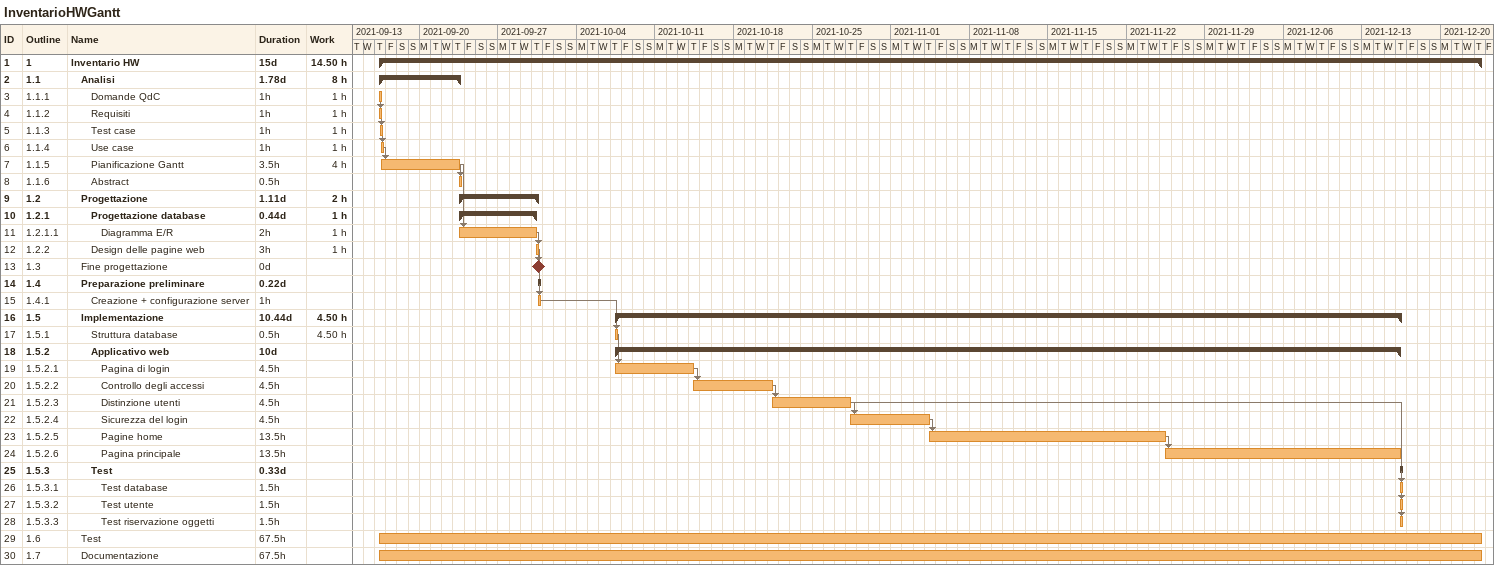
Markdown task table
InventarioHWGantt

| ID | WBS | Task | Duration | Start | Finish | Predecessors | Work (h) |
|---|---|---|---|---|---|---|---|
| 1 | 1 | **Inventario HW** | 15d | 2021-09-16 | 2021-12-23 |  | 14.50 |
| 2 | 1.1 | **Analisi** | 1.78d | 2021-09-16 | 2021-09-23 |  | 8 |
| 3 | 1.1.1 | Domande QdC | 1h | 2021-09-16 | 2021-09-16 |  | 1 |
| 4 | 1.1.2 | Requisiti | 1h | 2021-09-16 | 2021-09-16 | 3 | 1 |
| 5 | 1.1.3 | Test case | 1h | 2021-09-16 | 2021-09-16 | 4 | 1 |
| 6 | 1.1.4 | Use case | 1h | 2021-09-16 | 2021-09-16 | 5 | 1 |
| 7 | 1.1.5 | Pianificazione Gantt | 3.5h | 2021-09-16 | 2021-09-23 | 6 | 4 |
| 8 | 1.1.6 | Abstract | 0.5h | 2021-09-23 | 2021-09-23 | 7 |  |
| 9 | 1.2 | **Progettazione** | 1.11d | 2021-09-23 | 2021-09-30 |  | 2 |
| 10 | 1.2.1 | **Progettazione database** | 0.44d | 2021-09-23 | 2021-09-30 |  | 1 |
| 11 | 1.2.1.1 | Diagramma E/R | 2h | 2021-09-23 | 2021-09-30 | 7 | 1 |
| 12 | 1.2.2 | Design delle pagine web | 3h | 2021-09-30 | 2021-09-30 | 11 | 1 |
| 13 | 1.3 | Fine progettazione | 0d | 2021-09-30 | 2021-09-30 | 12 |  |
| 14 | 1.4 | **Preparazione preliminare** | 0.22d | 2021-09-30 | 2021-09-30 |  |  |
| 15 | 1.4.1 | Creazione + configurazione server | 1h | 2021-09-30 | 2021-09-30 | 12 |  |
| 16 | 1.5 | **Implementazione** | 10.44d | 2021-10-07 | 2021-12-16 |  | 4.50 |
| 17 | 1.5.1 | Struttura database | 0.5h | 2021-10-07 | 2021-10-07 | 15 | 4.50 |
| 18 | 1.5.2 | **Applicativo web** | 10d | 2021-10-07 | 2021-12-16 |  |  |
| 19 | 1.5.2.1 | Pagina di login | 4.5h | 2021-10-07 | 2021-10-14 | 17 |  |
| 20 | 1.5.2.2 | Controllo degli accessi | 4.5h | 2021-10-14 | 2021-10-21 | 19 |  |
| 21 | 1.5.2.3 | Distinzione utenti | 4.5h | 2021-10-21 | 2021-10-28 | 20 |  |
| 22 | 1.5.2.4 | Sicurezza del login | 4.5h | 2021-10-28 | 2021-11-04 | 21 |  |
| 23 | 1.5.2.5 | Pagine home | 13.5h | 2021-11-04 | 2021-11-25 | 22 |  |
| 24 | 1.5.2.6 | Pagina principale | 13.5h | 2021-11-25 | 2021-12-16 | 23 |  |
| 25 | 1.5.3 | **Test** | 0.33d | 2021-12-16 | 2021-12-16 |  |  |
| 26 | 1.5.3.1 | Test database | 1.5h | 2021-12-16 | 2021-12-16 | 24 |  |
| 27 | 1.5.3.2 | Test utente | 1.5h | 2021-12-16 | 2021-12-16 | 24 |  |
| 28 | 1.5.3.3 | Test riservazione oggetti | 1.5h | 2021-12-16 | 2021-12-16 | 24, 21 |  |
| 29 | 1.6 | Test | 67.5h | 2021-09-16 | 2021-12-23 |  |  |
| 30 | 1.7 | Documentazione | 67.5h | 2021-09-16 | 2021-12-23 |  |  |
